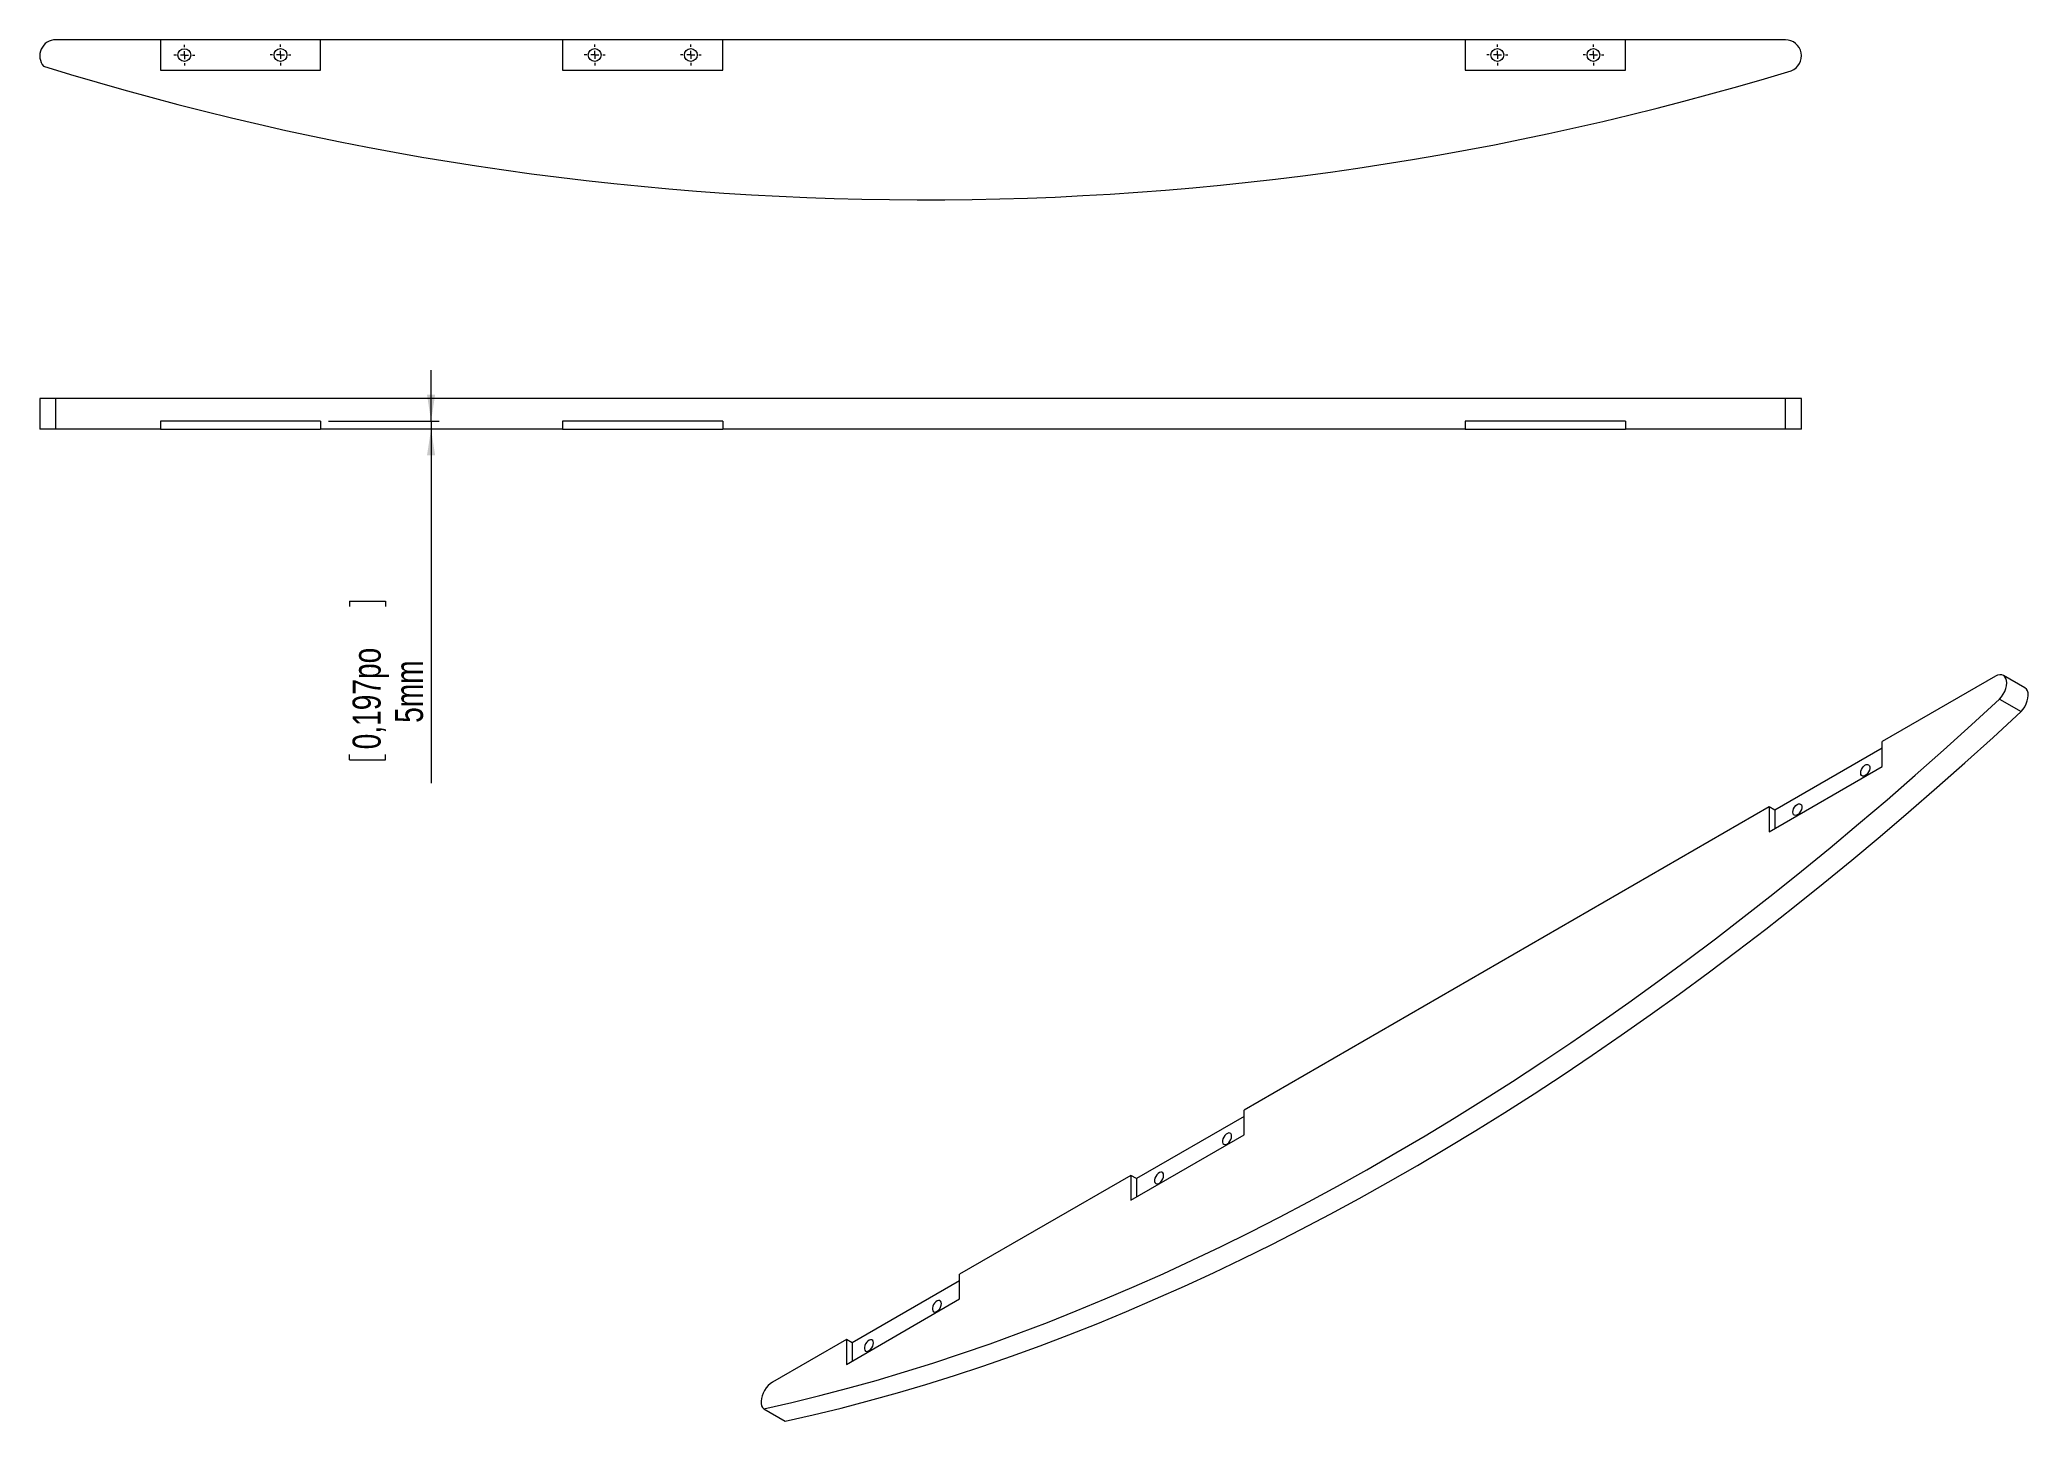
# Paper-space layout 'Feuille9' of a CAD drawing. Header units: millimetres. Extents: x 22 to 270, y 27 to 199.
import ezdxf

# ---------------------------------------------------------------- set-up
doc = ezdxf.new("R2010")
doc.units = ezdxf.units.MM
doc.styles.add('SLDTEXTSTYLE0', font='TXT', dxfattribs={"width": 0.75})
doc.dimstyles.new('SLDDIMSTYLE3', dxfattribs={"dimtxt": 3.5, "dimasz": 3.302, "dimexe": 0, "dimexo": 0.0625, "dimgap": 0.875, "dimtad": 1, "dimtoh": 1, "dimlfac": 5, "dimrnd": 1e-09, "dimzin": 12, "dimdsep": 46, "dimtxsty": 'SLDTEXTSTYLE0', "dimsah": 1, "dimcen": 0.09, "dimadec": 0, "dimazin": 0, "dimtfac": 1, "dimtofl": 0, "dimtmove": 0, "dimatfit": 3, "dimfxl": 1, "dimfrac": 2, "dimtolj": 1, "dimtzin": 12, "dimarcsym": 0})

# ---------------------------------------------------------------- blocks, each defined once
blk = doc.blocks.new('SW_CENTERMARKSYMBOL_27')
at = {"color": 0, "linetype": 'Continuous', "lineweight": 0}
for p, q in [((-1, 0), (-1.3, 0)), ((0, 0), (-0.5, 0)), ((0, 1), (0, 1.3)), ((0, 0), (0, 0.5)), ((0, 0), (0, -0.5)), ((0, 0), (0.5, 0)), ((1, 0), (1.3, 0)), ((0, -1), (0, -1.3))]:
    blk.add_line(p, q, dxfattribs=at)
blk = doc.blocks.new('SW_CENTERMARKSYMBOL_28')
at = {"color": 0, "linetype": 'Continuous', "lineweight": 0}
for p, q in [((-1, 0), (-1.3, 0)), ((0, 0), (-0.5, 0)), ((0, 1), (0, 1.3)), ((0, 0), (0, 0.5)), ((0, 0), (0, -0.5)), ((0, 0), (0.5, 0)), ((1, 0), (1.3, 0)), ((0, -1), (0, -1.3))]:
    blk.add_line(p, q, dxfattribs=at)
blk = doc.blocks.new('SW_CENTERMARKSYMBOL_29')
at = {"color": 0, "linetype": 'Continuous', "lineweight": 0}
for p, q in [((-1, 0), (-1.3, 0)), ((0, 0), (-0.5, 0)), ((0, 1), (0, 1.3)), ((0, 0), (0, 0.5)), ((0, 0), (0, -0.5)), ((0, 0), (0.5, 0)), ((1, 0), (1.3, 0)), ((0, -1), (0, -1.3))]:
    blk.add_line(p, q, dxfattribs=at)
blk = doc.blocks.new('SW_CENTERMARKSYMBOL_30')
at = {"color": 0, "linetype": 'Continuous', "lineweight": 0}
for p, q in [((-1, 0), (-1.3, 0)), ((0, 0), (-0.5, 0)), ((0, 1), (0, 1.3)), ((0, 0), (0, 0.5)), ((0, 0), (0, -0.5)), ((0, 0), (0.5, 0)), ((1, 0), (1.3, 0)), ((0, -1), (0, -1.3))]:
    blk.add_line(p, q, dxfattribs=at)
blk = doc.blocks.new('SW_CENTERMARKSYMBOL_31')
at = {"color": 0, "linetype": 'Continuous', "lineweight": 0}
for p, q in [((-1, 0), (-1.3, 0)), ((0, 0), (-0.5, 0)), ((0, 1), (0, 1.3)), ((0, 0), (0, 0.5)), ((0, 0), (0, -0.5)), ((0, 0), (0.5, 0)), ((1, 0), (1.3, 0)), ((0, -1), (0, -1.3))]:
    blk.add_line(p, q, dxfattribs=at)
blk = doc.blocks.new('SW_CENTERMARKSYMBOL_32')
at = {"color": 0, "linetype": 'Continuous', "lineweight": 0}
for p, q in [((-1, 0), (-1.3, 0)), ((0, 0), (-0.5, 0)), ((0, 1), (0, 1.3)), ((0, 0), (0, 0.5)), ((0, 0), (0, -0.5)), ((0, 0), (0.5, 0)), ((1, 0), (1.3, 0)), ((0, -1), (0, -1.3))]:
    blk.add_line(p, q, dxfattribs=at)
blk = doc.blocks.new('*D176')
at = {"color": 7, "linetype": 'Continuous', "lineweight": 0}
for p, q in [((70.43, 151.43), (70.43, 157.78)), ((57.64, 151.43), (71.43, 151.43)), ((70.43, 151.43), (70.43, 150.43)), ((70.43, 150.43), (70.43, 106.2)), ((60.24, 128.95), (64.74, 128.95)), ((60.24, 128.95), (60.24, 128.28)), ((64.74, 128.95), (64.74, 128.28)), ((60.24, 109.11), (60.24, 109.77)), ((64.74, 109.11), (64.74, 109.77)), ((60.24, 109.11), (64.74, 109.11))]:
    blk.add_line(p, q, dxfattribs=at)
for points in [[(70.43, 151.43), (70.94, 154.73), (69.92, 154.73)], [(70.43, 150.43), (69.92, 147.13), (70.94, 147.13)]]:
    blk.add_solid(points, dxfattribs=at)
at = {"color": 7, "linetype": 'Continuous', "lineweight": 0, "char_height": 3.5, "attachment_point": 1, "rotation": 90, "style": 'SLDTEXTSTYLE0'}
for s, insert in [('0,197po', (60.63, 110.43)), ('5mm', (65.92, 113.74))]:
    blk.add_mtext(s, dxfattribs=dict(at, insert=insert))

psp = doc.layouts.new('Feuille9')

# ---------------------------------------------------------------- linework, layer by layer
at = {"color": 7, "linetype": 'Continuous', "lineweight": 15}
for p, q in [((36.6368, 199.052), (23.5629, 199.052)), ((36.6368, 199.052), (36.6368, 195.252)), ((56.6368, 199.052), (36.6368, 199.052)), ((56.6368, 195.252), (56.6368, 199.052)), ((86.861, 199.052), (56.6368, 199.052)), ((86.861, 199.052), (86.861, 195.252)), ((106.861, 199.052), (86.861, 199.052)), ((106.861, 195.252), (106.861, 199.052)), ((199.5862, 199.052), (106.861, 199.052)), ((199.5862, 199.052), (199.5862, 195.252)), ((219.5862, 199.052), (199.5862, 199.052)), ((219.5862, 195.252), (219.5862, 199.052)), ((239.5629, 199.052), (219.5862, 199.052)), ((36.6368, 195.252), (56.6368, 195.252)), ((86.861, 195.252), (106.861, 195.252)), ((199.5862, 195.252), (219.5862, 195.252)), ((21.5629, 154.2297), (21.5629, 150.4297)), ((23.5629, 154.2297), (21.5629, 154.2297)), ((23.5629, 150.4297), (23.5629, 154.2297)), ((239.5629, 154.2297), (23.5629, 154.2297)), ((239.5629, 150.4297), (239.5629, 154.2297)), ((241.5629, 154.2297), (239.5629, 154.2297)), ((241.5629, 150.4297), (241.5629, 154.2297)), ((23.5629, 150.4297), (21.5629, 150.4297)), ((36.6368, 150.4297), (23.5629, 150.4297)), ((56.6368, 151.4297), (36.6368, 151.4297)), ((36.6368, 151.4297), (36.6368, 150.4297)), ((36.6368, 150.4297), (56.6368, 150.4297)), ((56.6368, 151.4297), (56.6368, 150.4297)), ((86.861, 150.4297), (56.6368, 150.4297)), ((106.861, 151.4297), (86.861, 151.4297)), ((86.861, 151.4297), (86.861, 150.4297)), ((86.861, 150.4297), (106.861, 150.4297)), ((106.861, 151.4297), (106.861, 150.4297)), ((199.5862, 150.4297), (106.861, 150.4297)), ((199.5862, 151.4297), (199.5862, 150.4297)), ((219.5862, 151.4297), (199.5862, 151.4297)), ((199.5862, 150.4297), (219.5862, 150.4297)), ((219.5862, 151.4297), (219.5862, 150.4297)), ((239.5629, 150.4297), (219.5862, 150.4297)), ((241.5629, 150.4297), (239.5629, 150.4297)), ((265.7838, 119.5525), (251.6581, 111.3979)), ((269.4707, 118.1003), (266.7837, 119.6515)), ((266.2959, 116.6928), (268.9829, 115.1416)), ((251.6581, 110.5815), (238.2231, 102.8256)), ((251.6581, 108.295), (251.6581, 111.3979)), ((237.5159, 100.131), (251.6581, 108.295)), ((237.5159, 103.2338), (171.9493, 65.383)), ((237.5159, 103.2338), (237.5159, 100.131)), ((238.2231, 102.8256), (237.5159, 103.2338)), ((238.2231, 102.8256), (238.2231, 100.5392)), ((171.9493, 64.5666), (158.5143, 56.8107)), ((171.9493, 62.2802), (171.9493, 65.383)), ((157.8072, 54.1161), (171.9493, 62.2802)), ((157.8072, 57.2189), (136.4355, 44.8813)), ((157.8072, 57.2189), (157.8072, 54.1161)), ((158.5143, 56.8107), (157.8072, 57.2189)), ((158.5143, 56.8107), (158.5143, 54.5243)), ((136.4355, 41.7784), (136.4355, 44.8813)), ((136.4355, 44.0649), (123.0004, 36.309)), ((122.2933, 33.6144), (136.4355, 41.7784)), ((122.2933, 36.7172), (113.0487, 31.3804)), ((122.2933, 36.7172), (122.2933, 33.6144)), ((123.0004, 36.309), (122.2933, 36.7172)), ((123.0004, 36.309), (123.0004, 34.0226)), ((111.9774, 28.0628), (114.6644, 26.5116))]:
    psp.add_line(p, q, dxfattribs=at)
at = {"color": 7, "linetype": 'Continuous', "lineweight": 15, "flags": 128}
for points in [[(266.2959, 116.6928), (266.5451, 116.9827), (266.7646, 117.3091), (266.9458, 117.6594), (267.0816, 118.0199), (267.1667, 118.3764), (267.1979, 118.715), (267.1738, 119.0227), (267.0954, 119.2872), (266.9658, 119.4983), (266.7901, 119.6477), (266.575, 119.7297), (266.3291, 119.741), (266.0618, 119.6811), (265.7838, 119.5525)], [(268.9829, 115.1416), (269.2321, 115.4315), (269.4516, 115.7579), (269.6328, 116.1082), (269.7686, 116.4687), (269.8537, 116.8252), (269.8849, 117.1639), (269.8608, 117.4715), (269.7824, 117.736), (269.6528, 117.9471), (269.4771, 118.0966), (269.4707, 118.1003)], [(111.9774, 28.0628), (115.4636, 28.8557), (118.9641, 29.713), (122.4783, 30.6344), (126.0054, 31.6197), (129.5448, 32.6688), (133.0959, 33.7814), (136.6579, 34.9573), (140.2301, 36.1964), (143.8119, 37.4983), (147.4025, 38.8629), (151.0014, 40.2898), (154.6076, 41.7788), (158.2207, 43.3296), (161.8399, 44.9419), (165.4644, 46.6154), (169.0937, 48.3497), (172.7269, 50.1446), (176.3634, 51.9996), (180.0025, 53.9145), (183.6434, 55.8888), (187.2856, 57.9222), (190.9282, 60.0143), (194.5707, 62.1647), (198.2122, 64.3729), (201.852, 66.6386), (205.4896, 68.9612), (209.1241, 71.3405), (212.7549, 73.7758), (216.3812, 76.2667), (220.0024, 78.8128), (223.6178, 81.4136), (227.2267, 84.0685), (230.8284, 86.777), (234.4221, 89.5386), (238.0072, 92.3529), (241.5831, 95.2192), (245.1489, 98.137), (248.7041, 101.1057), (252.2479, 104.1247), (255.7796, 107.1936), (259.2987, 110.3116), (262.8043, 113.4782), (266.2959, 116.6928)], [(114.6644, 26.5116), (118.1506, 27.3046), (121.6511, 28.1618), (125.1653, 29.0832), (128.6924, 30.0685), (132.2319, 31.1176), (135.7829, 32.2302), (139.3449, 33.4062), (142.9171, 34.6452), (146.4989, 35.9472), (150.0896, 37.3117), (153.6884, 38.7386), (157.2947, 40.2276), (160.9077, 41.7784), (164.5269, 43.3907), (168.1514, 45.0642), (171.7807, 46.7985), (175.4139, 48.5934), (179.0504, 50.4485), (182.6895, 52.3633), (186.3305, 54.3377), (189.9726, 56.3711), (193.6153, 58.4631), (197.2577, 60.6135), (200.8992, 62.8217), (204.539, 65.0874), (208.1766, 67.4101), (211.8111, 69.7893), (215.4419, 72.2246), (219.0682, 74.7155), (222.6895, 77.2616), (226.3048, 79.8624), (229.9137, 82.5173), (233.5154, 85.2258), (237.1091, 87.9875), (240.6942, 90.8017), (244.2701, 93.668), (247.8359, 96.5858), (251.3911, 99.5545), (254.9349, 102.5736), (258.4666, 105.6424), (261.9857, 108.7604), (265.4913, 111.927), (268.9829, 115.1416)], [(248.9711, 107.4789), (248.9962, 107.6859), (249.0694, 107.9036), (249.1841, 108.1126), (249.3301, 108.2942), (249.4945, 108.4324), (249.6626, 108.515), (249.8196, 108.5344), (249.9514, 108.4891), (250.0464, 108.3831), (250.0961, 108.2257), (250.0961, 108.031), (250.0464, 107.8162), (249.9514, 107.6005), (249.8196, 107.403), (249.6626, 107.2413), (249.4945, 107.1296), (249.3301, 107.0781), (249.1841, 107.0911), (249.0694, 107.1676), (248.9962, 107.3008), (248.9711, 107.4789)], [(240.4858, 102.5804), (240.5109, 102.7875), (240.5841, 103.0052), (240.6988, 103.2141), (240.8448, 103.3958), (241.0092, 103.534), (241.1774, 103.6165), (241.3343, 103.636), (241.4662, 103.5907), (241.5611, 103.4846), (241.6108, 103.3273), (241.6108, 103.1326), (241.5611, 102.9178), (241.4662, 102.7021), (241.3343, 102.5046), (241.1774, 102.3428), (241.0092, 102.2312), (240.8448, 102.1796), (240.6988, 102.1927), (240.5841, 102.2692), (240.5109, 102.4024), (240.4858, 102.5804)], [(170.3937, 62.1171), (170.3686, 62.2952), (170.2954, 62.4284), (170.1807, 62.5049), (170.0347, 62.5179), (169.8703, 62.4664), (169.7021, 62.3547), (169.5452, 62.193), (169.4133, 61.9955), (169.3183, 61.7798), (169.2686, 61.565), (169.2686, 61.3703), (169.3183, 61.2129), (169.4133, 61.1069), (169.5452, 61.0616), (169.7021, 61.081), (169.8703, 61.1636), (170.0347, 61.3018), (170.1807, 61.4835), (170.2954, 61.6924), (170.3686, 61.9101), (170.3937, 62.1171)], [(161.9084, 57.2187), (161.8833, 57.3967), (161.8101, 57.5299), (161.6954, 57.6064), (161.5494, 57.6195), (161.385, 57.5679), (161.2168, 57.4563), (161.0599, 57.2945), (160.928, 57.097), (160.8331, 56.8813), (160.7834, 56.6666), (160.7834, 56.4718), (160.8331, 56.3145), (160.928, 56.2084), (161.0599, 56.1631), (161.2168, 56.1826), (161.385, 56.2651), (161.5494, 56.4033), (161.6954, 56.585), (161.8101, 56.794), (161.8833, 57.0116), (161.9084, 57.2187)], [(134.164, 41.2022), (134.1388, 41.3802), (134.0657, 41.5134), (133.951, 41.5899), (133.805, 41.603), (133.6406, 41.5514), (133.4724, 41.4398), (133.3155, 41.278), (133.1836, 41.0805), (133.0886, 40.8648), (133.0389, 40.65), (133.0389, 40.4553), (133.0886, 40.2979), (133.1836, 40.1919), (133.3155, 40.1466), (133.4724, 40.1661), (133.6406, 40.2486), (133.805, 40.3868), (133.951, 40.5685), (134.0657, 40.7774), (134.1388, 40.9951), (134.164, 41.2022)], [(125.6787, 36.293), (125.6536, 36.4711), (125.5804, 36.6043), (125.4657, 36.6808), (125.3197, 36.6938), (125.1553, 36.6423), (124.9871, 36.5306), (124.8302, 36.3689), (124.6983, 36.1714), (124.6034, 35.9557), (124.5537, 35.7409), (124.5537, 35.5462), (124.6034, 35.3888), (124.6983, 35.2828), (124.8302, 35.2375), (124.9871, 35.2569), (125.1553, 35.3394), (125.3197, 35.4777), (125.4657, 35.6593), (125.5804, 35.8683), (125.6536, 36.086), (125.6787, 36.293)], [(113.0487, 31.3804), (112.7814, 31.1966), (112.5237, 30.9606), (112.2849, 30.6808), (112.0737, 30.3674), (111.8976, 30.0316), (111.7631, 29.6856), (111.6749, 29.3418), (111.6362, 29.0126), (111.6485, 28.7099), (111.7112, 28.4446), (111.8222, 28.2263), (111.9774, 28.0628)]]:
    psp.add_lwpolyline(points, dxfattribs=at)
at = {"color": 7, "linetype": 'Continuous', "lineweight": 15}
for centre in [(39.6244, 197.1389), (51.6244, 197.152), (90.861, 197.152), (102.861, 197.152), (203.5862, 197.152), (215.5862, 197.152)]:
    psp.add_circle(centre, 0.8, dxfattribs=at)
for centre, radius, start, end in [((23.5629, 197.052), 2, 90, 220.752762), ((239.5629, 197.052), 2, 291.23021, 90), ((132.0752, 550.0555), 371, 252.748312, 286.958345)]:
    psp.add_arc(centre, radius, start, end, dxfattribs=at)

# ---------------------------------------------------------------- block references
at = {"color": 7, "linetype": 'Continuous', "lineweight": 0}
for name, p in [('SW_CENTERMARKSYMBOL_30', (39.6244, 197.1389)), ('SW_CENTERMARKSYMBOL_29', (51.6244, 197.152)), ('SW_CENTERMARKSYMBOL_32', (90.861, 197.152)), ('SW_CENTERMARKSYMBOL_31', (102.861, 197.152)), ('SW_CENTERMARKSYMBOL_28', (203.5862, 197.152)), ('SW_CENTERMARKSYMBOL_27', (215.5862, 197.152))]:
    psp.add_blockref(name, p, dxfattribs=at)

# ---------------------------------------------------------------- dimensions: what is measured, and where the dimension line sits
dim = psp.add_linear_dim(base=(70.4278, 150.4297), p1=(56.6368, 151.4297), p2=(21.5629, 150.4297), angle=90, dimstyle='SLDDIMSTYLE3', dxfattribs=at)
dim.commit()
dim.dimension.update_dxf_attribs({"geometry": '*D176', "text_midpoint": (70.4278, 119.0272), "dimtype": 160})

doc.saveas('drawing.dxf')
